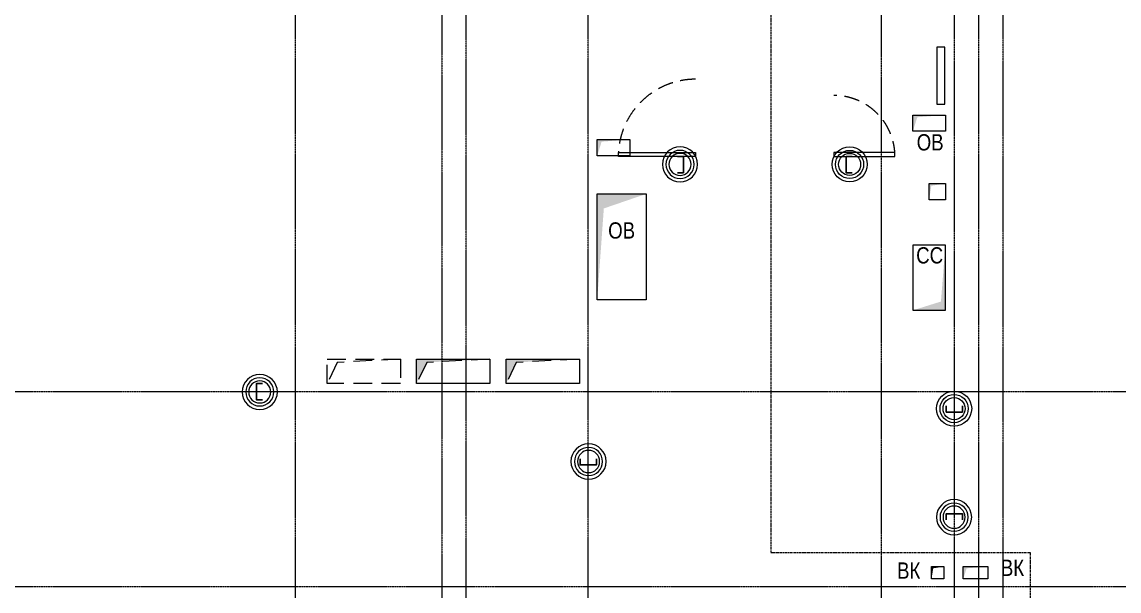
# Model space of a CAD drawing. Header units: millimetres. Extents: x -65509 to 912790, y 446 to 713294.
# Drawn here: x 118235 to 131722, y 328827 to 335820 of the extents above; entities that cross this region are included whole.
import ezdxf

# ---------------------------------------------------------------- set-up
doc = ezdxf.new("R2010")
doc.units = ezdxf.units.MM
for name, pattern in [('CENTER2', [28.575, 19.05, -3.175, 3.175, -3.175]), ('DASHED', [19.05, 12.7, -6.35]), ('HIDDEN', [9.525, 6.35, -3.175])]:
    doc.linetypes.add(name, pattern=pattern)
for name, color, linetype, lineweight in [('АР_Двери_внутренние_антипаника', 250, 'Continuous', 0), ('АР_Разрезы марка', 7, 'Continuous', 13), ('ВК_Шахты', 250, 'Continuous', 9), ('КМ_Фахверки', 250, 'Continuous', 25), ('ОВ_Классы', 250, 'Continuous', 0), ('ОВ_коллекторы', 250, 'Continuous', 25), ('ОВ_Отопление', 250, 'Continuous', 5), ('ОВ_Шахты', 250, 'Continuous', 5), ('РД_Оси_100', 250, 'Continuous', 0), ('СС_Отверстия', 250, 'Continuous', 9)]:
    doc.layers.add(name, color=color, linetype=linetype, lineweight=lineweight)
doc.layers.add('АР_Делит', color=250, linetype='Continuous', lineweight=0, plot=False)
doc.styles.add('style1', font='ARIALN.TTF')

# ---------------------------------------------------------------- blocks, each defined once
blk = doc.blocks.new('СОШ_2200_АР_ОСИ_М100_28.05.24')
at = {"layer": 'РД_Оси_100', "linetype": 'CENTER2'}
for p, q in [((4200, -6155), (4200, 139938.679)), ((29555, 36000), (-5954.958, 36000)), ((29555, 33600), (-5954.958, 33600))]:
    blk.add_line(p, q, dxfattribs=at)
for points in [[(5849.555, 139938.679), (6000, 139538.679), (6000, -6194.559)], [(6300, -6195.83), (6300, 139538.679), (6450, 139938.679)], [(7800, -6155), (7800, 139938.679)], [(11400, 139938.679), (11400, -6155)], [(12000.12, -6155), (12300, -5755), (12300, 139538.679), (12000, 139938.679)], [(12600, -6155), (12600, 139938.679)], [(13200, -6155), (12900, -5755), (12900, 139538.679), (13220.167, 139939.357)]]:
    blk.add_lwpolyline(points, dxfattribs=at)
blk = doc.blocks.new('otv')
at = {"linetype": 'Continuous'}
blk.add_lwpolyline([(0, -1), (0, 0), (1, 0), (1, -1)], close=True, dxfattribs=at)
blk.add_solid([(0, -1), (0, 0), (0.135, -0.137), (1, 0)], dxfattribs=at)
blk = doc.blocks.new('otv пунктир')
at = {"linetype": 'HIDDEN', "ltscale": 0.07}
blk.add_lwpolyline([(0, 0), (0, 1), (1, 1), (1, 0)], close=True, dxfattribs=at)
blk.add_lwpolyline([(0, 1), (0.135, 0.137), (1, 0)], dxfattribs=at)
blk = doc.blocks.new('Ф_пеноблок 200')
at = {"layer": 'АР_Делит', "color": 1}
for radius in [216, 173, 136]:
    blk.add_circle((103, -42), radius, dxfattribs=at)
at = {"layer": 'КМ_Фахверки'}
blk.add_lwpolyline([(0, -75), (0, 0), (200, 0), (200, -75)], dxfattribs=at)

msp = doc.modelspace()

# ---------------------------------------------------------------- linework, layer by layer
at = {"layer": 'АР_Двери_внутренние_антипаника', "color": 253, "linetype": 'DASHED', "lineweight": 0, "ltscale": 15}
for points in [[(125567.159, 334216.733, -0.397889825), (126517.159, 335116.733)], [(128967.159, 334166.733, 0.414213562), (128217.159, 334916.733)]]:
    msp.add_lwpolyline(points, format="xyb", dxfattribs=at)
at = {"layer": 'АР_Двери_внутренние_антипаника', "lineweight": 0}
for points in [[(125567.159, 334166.733), (125567.159, 334216.733), (126517.159, 334216.733), (126517.159, 334166.733)], [(128967.159, 334166.733), (128967.159, 334216.733), (128217.159, 334216.733), (128217.159, 334166.733)]]:
    msp.add_lwpolyline(points, close=True, dxfattribs=at)
at = {"layer": 'АР_Разрезы марка', "linetype": 'DASHED', "lineweight": 0}
msp.add_lwpolyline([(118444.116, 402467.343), (118444.116, 362370.5), (127440.479, 362370.5), (127440.479, 329302.179), (130630.684, 329302.179), (130630.684, 303075.968)], dxfattribs=at)
at = {"layer": 'ОВ_коллекторы', "lineweight": 0}
msp.add_lwpolyline([(129581.495, 335509.695), (129481.495, 335509.695), (129481.495, 334809.695), (129581.495, 334809.695)], close=True, dxfattribs=at)

# ---------------------------------------------------------------- block references
at = {"layer": 'ВК_Шахты', "color": 1}
for p, xscale, yscale in [((125307.159, 334376.733), 400, 200), ((129387.159, 333835.027), 200, 200), ((129417.159, 329126.733), 150, 150), ((129807.159, 329126.733), 300, 150)]:
    msp.add_blockref('otv', p, dxfattribs=dict(at, xscale=xscale, yscale=yscale))
at = {"layer": 'КМ_Фахверки', "xscale": -1}
for p, rotation in [((126367.159, 333966.733), 270), ((121117.159, 331376.892), 90), ((125097.159, 330376.733), 180)]:
    msp.add_blockref('Ф_пеноблок 200', p, dxfattribs=dict(at, rotation=rotation))
at = {"layer": 'КМ_Фахверки'}
for p, rotation in [((128367.159, 333966.733), 90.00000000000001), ((129797.159, 331026.733), 180)]:
    msp.add_blockref('Ф_пеноблок 200', p, dxfattribs=dict(at, rotation=rotation))
at = {"layer": 'КМ_Фахверки', "xscale": -1}
msp.add_blockref('Ф_пеноблок 200', (129797.159, 329776.733), dxfattribs=at)
at = {"layer": 'ОВ_Классы', "xscale": 300, "yscale": 900, "rotation": 270}
for p in [(121987.159, 331676.892), (121987.159, 331676.892), (123087.159, 331676.892), (124187.159, 331676.892)]:
    msp.add_blockref('otv пунктир', p, dxfattribs=at)
at = {"layer": 'ОВ_Отопление', "xscale": 400, "yscale": 200}
msp.add_blockref('otv', (129187.159, 334676.733), dxfattribs=at)
at = {"layer": 'ОВ_Шахты', "color": 1, "zscale": 1400}
for p, xscale, yscale in [((125307.155, 333706.733), 600, 1300), ((123087.159, 331676.892), 900, 300), ((124187.159, 331676.892), 900, 300)]:
    msp.add_blockref('otv', p, dxfattribs=dict(at, xscale=xscale, yscale=yscale))
at = {"layer": 'РД_Оси_100'}
msp.add_blockref('СОШ_2200_АР_ОСИ_М100_28.05.24', (117397.159, 295276.733), dxfattribs=at)
at = {"layer": 'СС_Отверстия', "xscale": -799.9999999999999, "yscale": 399.9999999999999, "rotation": 270}
msp.add_blockref('otv', (129587.159, 332276.733), dxfattribs=at)

# ---------------------------------------------------------------- texts
at = {"layer": 'ВК_Шахты', "char_height": 200, "width": 500, "attachment_point": 5, "style": 'style1'}
for insert in [(130411.593, 329112.306), (129136.099, 329078.44)]:
    msp.add_mtext('ВК', dxfattribs=dict(at, insert=insert))
at = {"layer": 'ОВ_Отопление', "insert": (129399.665, 334339.723), "char_height": 200, "width": 590.00022, "attachment_point": 5, "style": 'style1'}
msp.add_mtext('ОВ', dxfattribs=at)
at = {"layer": 'ОВ_Шахты', "insert": (125607.155, 333256.733), "char_height": 200, "width": 600, "attachment_point": 5, "style": 'style1'}
msp.add_mtext('ОВ', dxfattribs=at)
at = {"layer": 'СС_Отверстия', "insert": (129393.373, 332950.619), "char_height": 200, "width": 590.00022, "attachment_point": 5, "style": 'style1'}
msp.add_mtext('СС', dxfattribs=at)

doc.saveas('drawing.dxf')
